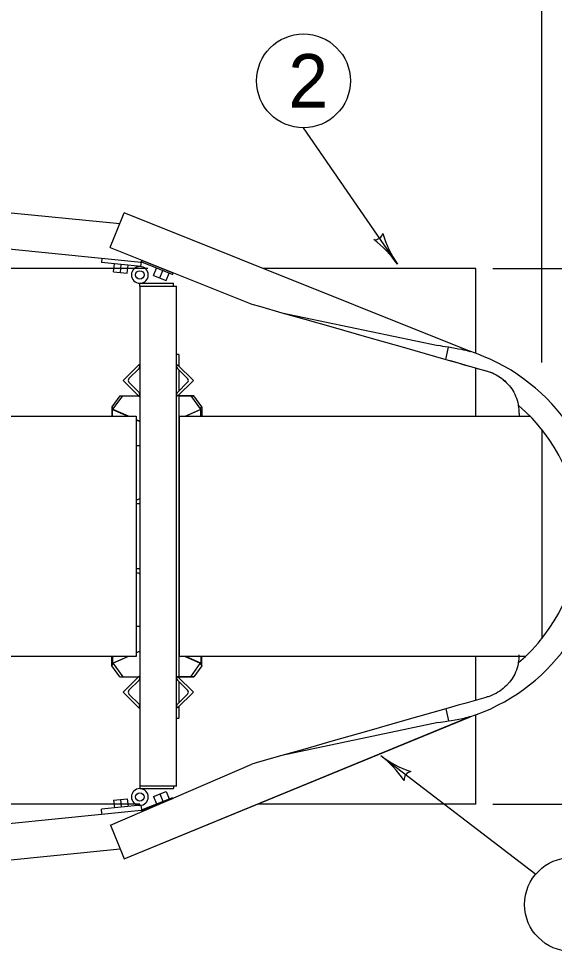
# Model space of a CAD drawing. Extents: x 1000 to 1036.3, y 1000 to 1022.
# Drawn here: x 1019.656 to 1021.655, y 1016.483 to 1019.966 of the extents above; entities that cross this region are included whole.
import ezdxf

# ---------------------------------------------------------------- set-up
doc = ezdxf.new("R2010")
doc.units = 0
for name, color, linetype in [('Level 1', 7, 'Continuous'), ('Level 10', 7, 'Continuous'), ('Level 13', 7, 'Continuous'), ('Level 14', 7, 'Continuous'), ('Level 2', 7, 'Continuous'), ('Level 8', 7, 'Continuous')]:
    doc.layers.add(name, color=color, linetype=linetype)

msp = doc.modelspace()

# ---------------------------------------------------------------- linework, layer by layer
at = {"layer": 'Level 1'}
msp.add_line((1021.6084, 1018.6819), (1021.6084, 1020.5455), dxfattribs=at)
for centre, radius, start, end in [((1020.9854, 1019.1714), 0.0313, 263.3059, 345.4226), ((1021.3917, 1019.2705), 0.3909, 195.8784, 214.5251), ((1020.7476, 1018.8273), 0.3909, 34.5313, 53.2), ((1020.7476, 1018.8273), 0.3909, 34.519, 34.5313), ((1021.2452, 1017.524), 0.3909, 232.5914, 251.2601), ((1021.2452, 1017.524), 0.3909, 232.5791, 232.5914), ((1020.7702, 1016.9029), 0.3909, 33.9385, 52.5852), ((1021.1258, 1017.1231), 0.0313, 101.366, 183.4826)]:
    msp.add_arc(centre, radius, start, end, dxfattribs=at)
at = {"layer": 'Level 10'}
for centre in [(1020.7192, 1019.7333), (1021.7194, 1016.6577)]:
    msp.add_circle(centre, 0.175, dxfattribs=at)
at = {"layer": 'Level 13'}
for p, q in [((1018.3878, 1019.3655), (1020.0337, 1019.2001)), ((1020.0422, 1019.2212), (1020.05, 1019.2402)), ((1021.3392, 1018.7237), (1020.05, 1019.2402)), ((1019.9987, 1019.1145), (1020.0422, 1019.2212)), ((1019.9976, 1019.1115), (1019.9987, 1019.1145)), ((1019.9976, 1019.1115), (1020.5267, 1018.8997)), ((1019.9672, 1019.07), (1019.9657, 1019.0545)), ((1020.1096, 1019.0559), (1020.1207, 1019.0545)), ((1020.1126, 1019.0397), (1020.1156, 1019.0644)), ((1020.1126, 1019.0397), (1019.9657, 1019.0545)), ((1020.0106, 1019.0203), (1020.0136, 1019.0497)), ((1020.0106, 1019.0203), (1020.0616, 1019.0152)), ((1020.0361, 1019.0177), (1020.0391, 1019.0471)), ((1020.0616, 1019.0152), (1020.0646, 1019.0445)), ((1020.1597, 1019.007), (1020.1708, 1019.0344)), ((1020.1834, 1018.9975), (1020.1946, 1019.0249)), ((1020.1597, 1019.007), (1020.2072, 1018.988)), ((1020.2072, 1018.988), (1020.2183, 1019.0154)), ((1020.1087, 1018.967), (1020.1087, 1018.9775)), ((1020.1087, 1018.9775), (1020.2347, 1018.9775)), ((1020.1087, 1018.967), (1020.1087, 1018.9775)), ((1020.1087, 1018.967), (1020.246, 1018.967)), ((1020.1087, 1018.967), (1020.1087, 1017.0982)), ((1020.2347, 1018.967), (1020.2347, 1018.9775)), ((1020.246, 1017.0982), (1020.246, 1018.967)), ((1020.5267, 1018.8997), (1020.5554, 1018.8915)), ((1020.5267, 1018.8997), (1020.5267, 1018.8997)), ((1020.5554, 1018.8915), (1020.639, 1018.8676)), ((1020.639, 1018.8676), (1021.2222, 1018.7447)), ((1020.2512, 1018.7114), (1020.246, 1018.7114)), ((1020.2539, 1018.7114), (1020.2512, 1018.7114)), ((1020.2539, 1018.7114), (1020.2539, 1018.669)), ((1021.2507, 1018.6931), (1021.2604, 1018.7384)), ((1020.1054, 1018.6735), (1020.0461, 1018.6146)), ((1020.1059, 1018.6731), (1020.1054, 1018.6735)), ((1020.2489, 1018.6731), (1020.2493, 1018.6735)), ((1020.2493, 1018.6735), (1020.3087, 1018.6146)), ((1020.0679, 1018.6215), (1020.1059, 1018.6592)), ((1020.2868, 1018.6215), (1020.2489, 1018.6592)), ((1020.2539, 1018.6542), (1020.2539, 1018.575)), ((1020.0461, 1018.6146), (1020.1054, 1018.5557)), ((1020.1059, 1018.57), (1020.0679, 1018.6076)), ((1020.2489, 1018.57), (1020.2868, 1018.6076)), ((1020.3087, 1018.6146), (1020.2493, 1018.5557)), ((1020.0334, 1018.5572), (1020.0039, 1018.5159)), ((1020.0096, 1018.508), (1020.0446, 1018.5572)), ((1020.0334, 1018.5572), (1020.0446, 1018.5572)), ((1020.0446, 1018.5572), (1020.0464, 1018.5572)), ((1020.0464, 1018.5572), (1020.0534, 1018.5572)), ((1020.0534, 1018.5572), (1020.1039, 1018.5572)), ((1020.1054, 1018.5557), (1020.1059, 1018.5561)), ((1020.1067, 1018.5572), (1020.1086, 1018.5572)), ((1020.2479, 1018.5572), (1020.2462, 1018.5572)), ((1020.2493, 1018.5557), (1020.2489, 1018.5561)), ((1020.3012, 1018.5572), (1020.2508, 1018.5572)), ((1020.2537, 1018.5572), (1020.2901, 1018.5572)), ((1020.2539, 1018.5602), (1020.2539, 1017.505)), ((1020.2901, 1018.5572), (1020.2971, 1018.5572)), ((1020.2971, 1018.5572), (1020.2989, 1018.5572)), ((1020.2989, 1018.5572), (1020.31, 1018.5572)), ((1020.2989, 1018.5572), (1020.3339, 1018.508)), ((1020.3082, 1018.5572), (1020.3012, 1018.5572)), ((1020.3101, 1018.5572), (1020.3082, 1018.5572)), ((1020.3395, 1018.5159), (1020.31, 1018.5572)), ((1020.0039, 1018.5159), (1020.0096, 1018.508)), ((1020.0039, 1018.5159), (1020.0039, 1018.481)), ((1020.0072, 1018.5059), (1020.0096, 1018.5059)), ((1020.0072, 1018.5059), (1020.0636, 1018.481)), ((1020.0072, 1018.481), (1020.0072, 1018.5059)), ((1020.0096, 1018.5059), (1020.0096, 1018.508)), ((1020.0659, 1018.481), (1020.0096, 1018.5059)), ((1020.2776, 1018.481), (1020.3339, 1018.5059)), ((1020.3362, 1018.5059), (1020.2799, 1018.481)), ((1020.3339, 1018.508), (1020.3395, 1018.5159)), ((1020.3339, 1018.508), (1020.3339, 1018.5059)), ((1020.3362, 1018.5059), (1020.3339, 1018.5059)), ((1020.3362, 1018.481), (1020.3362, 1018.5059)), ((1020.3395, 1018.5159), (1020.3395, 1018.481)), ((1020.1086, 1018.4623), (1020.0954, 1018.468)), ((1020.0954, 1018.467), (1020.1086, 1018.4612)), ((1020.2538, 1018.4705), (1020.2562, 1018.4717)), ((1020.2562, 1018.4706), (1020.2538, 1018.4695)), ((1021.5242, 1018.4917), (1021.5242, 1018.481)), ((1020.1086, 1018.3699), (1020.0954, 1018.3699)), ((1020.2538, 1018.3699), (1020.2562, 1018.3699)), ((1020.0976, 1018.1695), (1020.0954, 1018.1695)), ((1020.1086, 1018.154), (1020.0954, 1018.154)), ((1020.2538, 1018.1695), (1020.2562, 1018.1695)), ((1020.2538, 1018.154), (1020.2562, 1018.154)), ((1020.1086, 1017.9114), (1020.0954, 1017.9114)), ((1020.2538, 1017.9114), (1020.2562, 1017.9114)), ((1020.0976, 1017.8957), (1020.0954, 1017.8957)), ((1020.2538, 1017.8957), (1020.2562, 1017.8957)), ((1020.1086, 1017.6955), (1020.0954, 1017.6955)), ((1020.2538, 1017.6955), (1020.2562, 1017.6955)), ((1020.0954, 1017.5983), (1020.1086, 1017.6041)), ((1020.1086, 1017.603), (1020.0954, 1017.5972)), ((1020.2562, 1017.5947), (1020.2538, 1017.5958)), ((1020.2538, 1017.5948), (1020.2562, 1017.5937)), ((1020.0039, 1017.5495), (1020.0039, 1017.5843)), ((1020.0039, 1017.5495), (1020.0096, 1017.5572)), ((1020.0072, 1017.5843), (1020.0072, 1017.5594)), ((1020.0072, 1017.5594), (1020.0636, 1017.5843)), ((1020.0072, 1017.5594), (1020.0096, 1017.5594)), ((1020.0659, 1017.5843), (1020.0096, 1017.5594)), ((1020.0096, 1017.5594), (1020.0096, 1017.5572)), ((1020.0096, 1017.5572), (1020.0446, 1017.508)), ((1020.2776, 1017.5843), (1020.3339, 1017.5594)), ((1020.3362, 1017.5594), (1020.2799, 1017.5843)), ((1020.2989, 1017.508), (1020.3339, 1017.5572)), ((1020.3362, 1017.5594), (1020.3339, 1017.5594)), ((1020.3339, 1017.5572), (1020.3339, 1017.5594)), ((1020.3339, 1017.5572), (1020.3395, 1017.5495)), ((1020.3362, 1017.5843), (1020.3362, 1017.5594)), ((1020.3395, 1017.5495), (1020.3395, 1017.5843)), ((1020.0334, 1017.508), (1020.0039, 1017.5495)), ((1020.3395, 1017.5495), (1020.31, 1017.508)), ((1020.0334, 1017.508), (1020.0446, 1017.508)), ((1020.0446, 1017.508), (1020.0464, 1017.508)), ((1020.1054, 1017.5095), (1020.0461, 1017.4507)), ((1020.0464, 1017.508), (1020.0534, 1017.508)), ((1020.0534, 1017.508), (1020.1039, 1017.508)), ((1020.0679, 1017.4576), (1020.1059, 1017.4953)), ((1020.1059, 1017.5092), (1020.1054, 1017.5095)), ((1020.1067, 1017.508), (1020.1086, 1017.508)), ((1020.2479, 1017.508), (1020.2462, 1017.508)), ((1020.2489, 1017.5092), (1020.2493, 1017.5095)), ((1020.2868, 1017.4576), (1020.2489, 1017.4953)), ((1020.2493, 1017.5095), (1020.3087, 1017.4507)), ((1020.3012, 1017.508), (1020.2508, 1017.508)), ((1020.2537, 1017.508), (1020.2901, 1017.508)), ((1020.2539, 1017.4904), (1020.2539, 1017.411)), ((1020.2901, 1017.508), (1020.2971, 1017.508)), ((1020.2971, 1017.508), (1020.2989, 1017.508)), ((1020.2989, 1017.508), (1020.31, 1017.508)), ((1020.3082, 1017.508), (1020.3012, 1017.508)), ((1020.3101, 1017.508), (1020.3082, 1017.508)), ((1020.0461, 1017.4507), (1020.1054, 1017.3919)), ((1020.1059, 1017.4062), (1020.0679, 1017.4437)), ((1020.2489, 1017.4062), (1020.2868, 1017.4437)), ((1020.3087, 1017.4507), (1020.2493, 1017.3919)), ((1020.1054, 1017.3919), (1020.1059, 1017.3922)), ((1020.2493, 1017.3919), (1020.2489, 1017.3922)), ((1020.2539, 1017.3964), (1020.2539, 1017.354)), ((1021.2507, 1017.3885), (1021.2604, 1017.3434)), ((1020.05, 1016.8277), (1021.3392, 1017.358)), ((1020.05, 1016.8277), (1021.3383, 1017.3575)), ((1020.246, 1017.354), (1020.2512, 1017.354)), ((1020.246, 1017.354), (1020.246, 1017.354)), ((1020.2512, 1017.354), (1020.2539, 1017.354)), ((1021.2222, 1017.337), (1020.639, 1017.214)), ((1020.639, 1017.214), (1020.5554, 1017.1902)), ((1019.9987, 1016.9534), (1020.5267, 1017.182)), ((1020.5554, 1017.1902), (1020.5267, 1017.182)), ((1020.1087, 1017.1007), (1020.1087, 1017.0904)), ((1020.1087, 1017.1007), (1020.246, 1017.1007)), ((1020.1087, 1017.1007), (1020.1087, 1017.0904)), ((1020.1087, 1017.0904), (1020.2347, 1017.0904)), ((1020.1597, 1017.0609), (1020.2072, 1017.0799)), ((1020.1834, 1017.0704), (1020.1946, 1017.043)), ((1020.2072, 1017.0799), (1020.2183, 1017.0525)), ((1020.2347, 1017.1007), (1020.2347, 1017.0904)), ((1020.0106, 1017.0475), (1020.0616, 1017.0527)), ((1020.0106, 1017.0475), (1020.0136, 1017.0182)), ((1020.0361, 1017.05), (1020.0391, 1017.0207)), ((1020.0616, 1017.0527), (1020.0646, 1017.0234)), ((1020.1597, 1017.0609), (1020.1708, 1017.0335)), ((1020.1126, 1017.0281), (1019.9657, 1017.0134)), ((1019.9672, 1016.9978), (1019.9657, 1017.0134)), ((1020.1126, 1017.0281), (1020.1156, 1017.0035)), ((1020.1145, 1017.0127), (1020.1207, 1017.0134)), ((1019.9976, 1016.9562), (1019.9987, 1016.9534)), ((1019.9987, 1016.9534), (1020.0422, 1016.8467)), ((1018.3878, 1016.6999), (1020.0346, 1016.8654)), ((1020.0422, 1016.8467), (1020.05, 1016.8277))]:
    msp.add_line(p, q, dxfattribs=at)
for points in [[(1020.1135, 1019.0553), (1018.4827, 1019.2192), (1018.4262, 1019.3427), (1018.4116, 1019.358), (1018.3878, 1019.3655), (1018.3629, 1019.3629), (1018.3454, 1019.3509)], [(1020.1207, 1019.0545), (1020.2312, 1019.0102), (1020.2331, 1019.015), (1020.122, 1019.0595), (1020.1151, 1019.0604)], [(1020.639, 1018.8676), (1020.7237, 1018.8435), (1020.8296, 1018.8132), (1020.9544, 1018.7777), (1021.0957, 1018.7374), (1021.2507, 1018.6931)], [(1021.0978, 1018.7709), (1021.0978, 1018.7709), (1021.0978, 1018.7709)], [(1021.0997, 1018.7705), (1021.0997, 1018.7705), (1021.0997, 1018.7705)], [(1021.2387, 1018.7419), (1021.2304, 1018.7434), (1021.2222, 1018.7447)], [(1021.2604, 1018.7384), (1021.2482, 1018.7404), (1021.2387, 1018.7419)], [(1021.3392, 1018.7237), (1021.3392, 1018.7237), (1021.3399, 1018.7235), (1021.3402, 1018.7234), (1021.3406, 1018.7232), (1021.3407, 1018.7231), (1021.3408, 1018.723), (1021.3409, 1018.723), (1021.3409, 1018.723), (1021.3407, 1018.7229), (1021.3407, 1018.7229), (1021.3402, 1018.723), (1021.3397, 1018.723), (1021.3394, 1018.723), (1021.3386, 1018.7232), (1021.3375, 1018.7235), (1021.3364, 1018.7237), (1021.3337, 1018.7243), (1021.3309, 1018.725), (1021.3252, 1018.7262), (1021.3174, 1018.728), (1021.3096, 1018.7296), (1021.2977, 1018.732), (1021.2852, 1018.7342), (1021.2604, 1018.7384)], [(1021.2507, 1018.6931), (1021.2734, 1018.6866), (1021.2964, 1018.68), (1021.3194, 1018.6735), (1021.3432, 1018.6667), (1021.3674, 1018.6598), (1021.3919, 1018.6529), (1021.4046, 1018.6492)], [(1021.2507, 1018.6931), (1021.2714, 1018.6872), (1021.2964, 1018.68), (1021.3212, 1018.673), (1021.3471, 1018.6655), (1021.3734, 1018.6581), (1021.3999, 1018.6505), (1021.4046, 1018.6492)], [(1021.4046, 1018.6492), (1021.4079, 1018.6482), (1021.4159, 1018.6455), (1021.4236, 1018.6425), (1021.4311, 1018.6392), (1021.4381, 1018.6356), (1021.4449, 1018.6317), (1021.4517, 1018.6274), (1021.4584, 1018.6225), (1021.465, 1018.6174), (1021.4712, 1018.6119), (1021.4772, 1018.6061), (1021.4877, 1018.5944), (1021.492, 1018.5889), (1021.4962, 1018.5829), (1021.5002, 1018.5767), (1021.5037, 1018.5707), (1021.5074, 1018.5637), (1021.5108, 1018.5564), (1021.5139, 1018.5485), (1021.5167, 1018.5405), (1021.519, 1018.5324), (1021.5209, 1018.5242), (1021.5216, 1018.521)], [(1021.4046, 1018.6492), (1021.4089, 1018.6479), (1021.4166, 1018.6452), (1021.4241, 1018.6424), (1021.4312, 1018.639), (1021.4381, 1018.6356), (1021.4447, 1018.6319), (1021.4513, 1018.6275), (1021.4579, 1018.623), (1021.4642, 1018.618), (1021.4703, 1018.6127), (1021.4761, 1018.6072), (1021.4797, 1018.6035)], [(1021.5216, 1017.5608), (1021.5209, 1017.5575), (1021.519, 1017.5494), (1021.5167, 1017.5412), (1021.5139, 1017.5332), (1021.5108, 1017.5254), (1021.5074, 1017.518), (1021.5037, 1017.511), (1021.5002, 1017.5049), (1021.4962, 1017.4988), (1021.492, 1017.4929), (1021.4877, 1017.4874), (1021.4772, 1017.4755), (1021.4712, 1017.4699), (1021.465, 1017.4644), (1021.4584, 1017.4592), (1021.4517, 1017.4544), (1021.4449, 1017.45), (1021.4381, 1017.4461), (1021.4311, 1017.4425), (1021.4236, 1017.4392), (1021.4159, 1017.4362), (1021.4079, 1017.4335), (1021.4046, 1017.4325)], [(1021.4046, 1017.4325), (1021.3999, 1017.4312), (1021.3734, 1017.4236), (1021.3471, 1017.4161), (1021.3212, 1017.4087), (1021.2964, 1017.4017), (1021.2714, 1017.3945), (1021.2507, 1017.3885)], [(1021.2507, 1017.3885), (1021.0958, 1017.3444), (1020.9545, 1017.304), (1020.8297, 1017.2685), (1020.7237, 1017.2383), (1020.6391, 1017.2141)], [(1021.2604, 1017.3434), (1021.2722, 1017.3452), (1021.2859, 1017.3475), (1021.2994, 1017.35), (1021.3122, 1017.3527), (1021.3186, 1017.354), (1021.3246, 1017.3554), (1021.3287, 1017.3562), (1021.3327, 1017.3572), (1021.3357, 1017.3579), (1021.3385, 1017.3585), (1021.3391, 1017.3586), (1021.3396, 1017.3587), (1021.3401, 1017.3588), (1021.3406, 1017.3589), (1021.3407, 1017.3589), (1021.3409, 1017.3588), (1021.3409, 1017.3587), (1021.3408, 1017.3587), (1021.3407, 1017.3586), (1021.3406, 1017.3585), (1021.3402, 1017.3584), (1021.3399, 1017.3582), (1021.3392, 1017.358), (1021.3392, 1017.358)], [(1021.3367, 1017.3569), (1021.3366, 1017.3569), (1021.3362, 1017.3567), (1021.3361, 1017.3567)], [(1021.3367, 1017.3569), (1021.3366, 1017.3569), (1021.3362, 1017.3567)], [(1021.3365, 1017.3569), (1021.3373, 1017.3572), (1021.3381, 1017.3575)], [(1021.2222, 1017.337), (1021.2304, 1017.3384), (1021.2387, 1017.3399)], [(1021.2387, 1017.3399), (1021.2482, 1017.3414), (1021.2604, 1017.3434)], [(1020.1207, 1017.0134), (1020.2312, 1017.0577), (1020.2331, 1017.0529), (1020.122, 1017.0084), (1020.1151, 1017.0075)], [(1018.3864, 1016.7055), (1018.3872, 1016.7054), (1018.4066, 1016.7115), (1018.4262, 1016.7227), (1018.4827, 1016.8461), (1020.1135, 1017.01)]]:
    msp.add_lwpolyline(points, dxfattribs=at)
for centre, major_axis, start_param, end_param in [((1020.1087, 1019.0087), (0.0315, 0), 4.727497, 10.995468), ((1021.1108, 1018.0409), (0.7259, 0), 5.028831, 7.537463), ((1020.0988, 1018.6662), (-0.00992, 0), 2.356194, 3.926991), ((1020.2559, 1018.6662), (-0.00992, 0), 5.497787, 7.068583), ((1020.0749, 1018.6146), (-0.00992, 0), 5.497787, 7.068583), ((1020.2798, 1018.6146), (-0.00992, 0), 2.356194, 3.926991), ((1020.0988, 1018.5631), (-0.00992, 0), 2.356194, 3.926991), ((1020.2559, 1018.5631), (-0.00992, 0), 5.497787, 7.068583), ((1021.3588, 1018.4917), (0.1654, 0), 0, 0.179365), ((1021.1108, 1018.0409), (0.635, 0), 5.415854, 7.150517), ((1020.0976, 1017.8805), (0.0154, 0), 0.775289, 1.570796), ((1021.3588, 1017.5901), (0.1654, 0), 6.10382, 6.283185), ((1020.0988, 1017.5022), (-0.00992, 0), 2.356194, 3.926991), ((1020.2559, 1017.5022), (-0.00992, 0), 5.497787, 7.068583), ((1020.0749, 1017.4507), (-0.00992, 0), 5.497787, 7.068583), ((1020.2798, 1017.4507), (-0.00992, 0), 2.356194, 3.926991), ((1020.0988, 1017.3992), (-0.00992, 0), 2.356194, 3.926991), ((1020.2559, 1017.3992), (-0.00992, 0), 5.497787, 7.068583), ((1020.1087, 1017.0591), (0.0315, 0), 1.570903, 7.838873)]:
    msp.add_ellipse(centre, major_axis=major_axis, ratio=0.991357, start_param=start_param, end_param=end_param, dxfattribs=at)
for centre in [(1020.1087, 1019.0087), (1020.1087, 1017.0591)]:
    msp.add_ellipse(centre, major_axis=(0.0157, 0), ratio=0.991357, dxfattribs=at)
at = {"layer": 'Level 14'}
msp.add_ellipse((1020.0976, 1018.1848), major_axis=(-0.0154, 0), ratio=0.991357, start_param=1.570796, end_param=2.366304, dxfattribs=at)
at = {"layer": 'Level 2'}
for p, q in [((1021.0697, 1019.0489), (1020.7192, 1019.5583)), ((1020.1387, 1019.0327), (1018.7329, 1019.0327)), ((1021.3628, 1019.0327), (1020.5697, 1019.0327)), ((1021.3628, 1018.7157), (1021.3628, 1019.0327)), ((1021.4253, 1019.0327), (1022.4253, 1019.0327)), ((1021.3628, 1018.481), (1021.3628, 1018.661)), ((1021.3628, 1017.4205), (1021.3628, 1017.5843)), ((1021.3628, 1017.0327), (1021.3628, 1017.366)), ((1021.0077, 1017.2135), (1021.5861, 1016.7711)), ((1020.1087, 1017.0327), (1018.7329, 1017.0327)), ((1021.3628, 1017.0327), (1020.5484, 1017.0327)), ((1021.4253, 1017.0327), (1022.4253, 1017.0327))]:
    msp.add_line(p, q, dxfattribs=at)
at = {"layer": 'Level 8'}
for p, q in [((1020.2562, 1018.481), (1021.5647, 1018.481)), ((1021.6084, 1018.4319), (1021.6084, 1017.6499))]:
    msp.add_line(p, q, dxfattribs=at)
for points in [[(1018.7432, 1018.481), (1020.0954, 1018.481), (1020.0954, 1017.5843), (1018.7432, 1017.5843), (1018.7432, 1018.481)], [(1021.5479, 1017.5843), (1020.2562, 1017.5843), (1020.2562, 1018.481)]]:
    msp.add_lwpolyline(points, dxfattribs=at)

# ---------------------------------------------------------------- texts
at = {"layer": 'Level 1'}
msp.add_text('2', height=0.2, dxfattribs=at).set_placement((1020.6625, 1019.6333))

doc.saveas('drawing.dxf')
